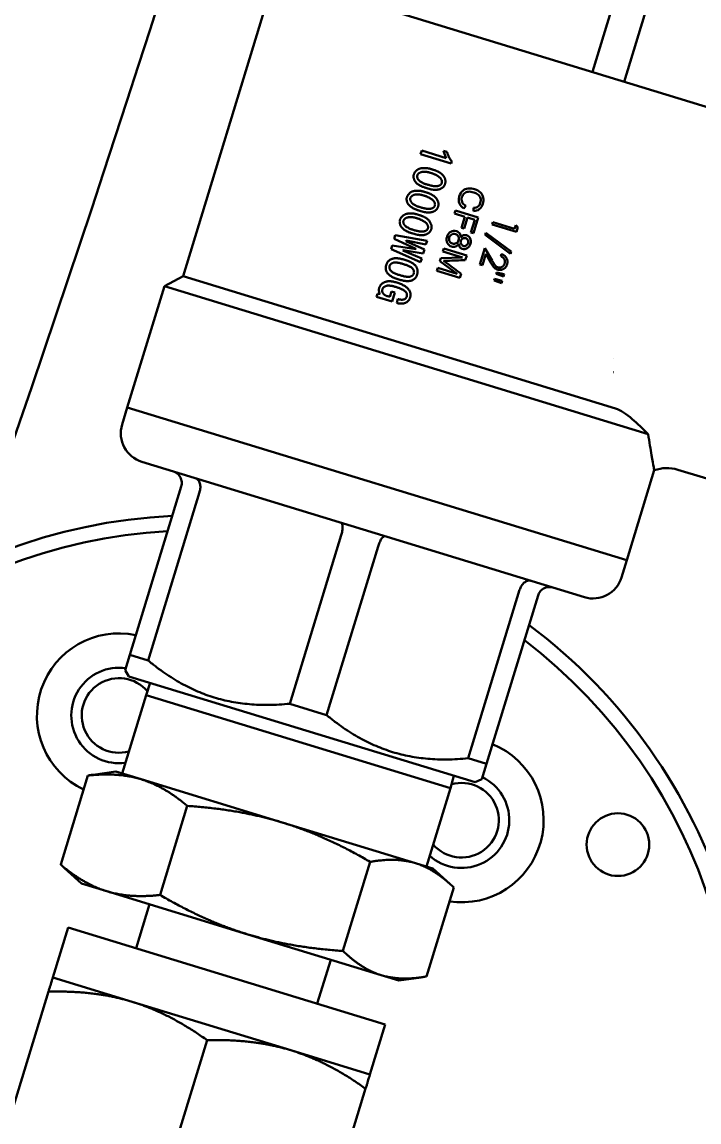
# Model space of a CAD drawing. Header units: inches. Extents: x 11 to 1621, y 11 to 1332.
# Drawn here: x 1296.085 to 1297.871, y 339.736 to 342.637 of the extents above; entities that cross this region are included whole.
import ezdxf

# ---------------------------------------------------------------- set-up
doc = ezdxf.new("R2010")
doc.units = ezdxf.units.IN
doc.header["$LTSCALE"] = 48
doc.header["$MEASUREMENT"] = 0
doc.layers.add('Visible (ANSI)', color=7, linetype='Continuous', lineweight=50)

msp = doc.modelspace()

# ---------------------------------------------------------------- linework, layer by layer
at = {"layer": 'Visible (ANSI)'}
for p, q in [((1297.768117, 343.090171), (1297.589233, 342.505069)), ((1297.852188, 343.064467), (1297.673305, 342.479366)), ((1296.50947, 341.966521), (1296.752345, 342.760932)), ((1297.994789, 342.381079), (1296.752345, 342.760932)), ((1297.136292, 342.288577), (1297.139149, 342.297922)), ((1297.139149, 342.297922), (1297.203629, 342.278208)), ((1297.196662, 342.297199), (1297.20554, 342.294485)), ((1297.216659, 342.264006), (1297.136292, 342.288577)), ((1297.218373, 342.269613), (1297.216659, 342.264006)), ((1297.25049, 342.144731), (1297.255021, 342.152329)), ((1297.228161, 342.140041), (1297.225654, 342.131841)), ((1297.225654, 342.131841), (1297.253024, 342.123474)), ((1297.288401, 342.121624), (1297.228161, 342.140041)), ((1297.253024, 342.123474), (1297.244125, 342.09437)), ((1297.25123, 342.092198), (1297.260128, 342.121302)), ((1297.260128, 342.121302), (1297.27879, 342.115596)), ((1297.276045, 342.146908), (1297.275426, 342.138269)), ((1297.275614, 342.0798), (1297.288401, 342.121624)), ((1297.244125, 342.09437), (1297.25123, 342.092198)), ((1297.27879, 342.115596), (1297.26851, 342.081972)), ((1297.324839, 342.10317), (1297.326595, 342.108914)), ((1297.388844, 342.083601), (1297.324839, 342.10317)), ((1297.326595, 342.108914), (1297.384035, 342.091352)), ((1297.384035, 342.091352), (1297.387046, 342.101199)), ((1297.387046, 342.101199), (1297.392462, 342.095436)), ((1297.392462, 342.095436), (1297.388844, 342.083601)), ((1297.066464, 342.065193), (1297.069321, 342.074538)), ((1297.1237, 342.038497), (1297.066464, 342.065193)), ((1297.069321, 342.074538), (1297.153298, 342.060104)), ((1297.26851, 342.081972), (1297.275614, 342.0798)), ((1297.306436, 342.07526), (1297.308287, 342.081312)), ((1297.372924, 342.02566), (1297.306436, 342.07526)), ((1297.308287, 342.081312), (1297.374774, 342.031711)), ((1297.058178, 342.038093), (1297.061035, 342.047438)), ((1297.13587, 342.0031), (1297.058178, 342.038093)), ((1297.061035, 342.047438), (1297.123415, 342.037563)), ((1297.089939, 342.035024), (1297.089654, 342.03409)), ((1297.089654, 342.03409), (1297.139012, 342.013379)), ((1297.143012, 342.026462), (1297.089939, 342.035024)), ((1297.097653, 342.060256), (1297.097368, 342.059321)), ((1297.097368, 342.059321), (1297.146155, 342.036742)), ((1297.150155, 342.049825), (1297.097653, 342.060256)), ((1297.123415, 342.037563), (1297.1237, 342.038497)), ((1297.146155, 342.036742), (1297.143012, 342.026462)), ((1297.153298, 342.060104), (1297.150155, 342.049825)), ((1297.197467, 342.039644), (1297.195047, 342.031729)), ((1297.257706, 342.021226), (1297.197467, 342.039644)), ((1297.292476, 341.997316), (1297.305773, 342.040806)), ((1297.305773, 342.040806), (1297.324673, 342.007885)), ((1297.139012, 342.013379), (1297.13587, 342.0031)), ((1297.189563, 342.013791), (1297.187303, 342.0064)), ((1297.187303, 342.0064), (1297.232218, 341.972966)), ((1297.246333, 342.016049), (1297.189563, 342.013791)), ((1297.195047, 342.031729), (1297.246333, 342.016049)), ((1297.253929, 342.008871), (1297.257706, 342.021226)), ((1297.308147, 342.025093), (1297.299041, 341.995309)), ((1297.320342, 342.003854), (1297.308147, 342.025093)), ((1297.347575, 342.019053), (1297.349331, 342.024797)), ((1297.374774, 342.031711), (1297.372924, 342.02566)), ((1297.181794, 341.988382), (1297.179375, 341.980467)), ((1297.179375, 341.980467), (1297.239614, 341.96205)), ((1297.232218, 341.972966), (1297.181794, 341.988382)), ((1297.299041, 341.995309), (1297.292476, 341.997316)), ((1297.335179, 341.972638), (1297.33641, 341.976664)), ((1297.33641, 341.976664), (1297.356366, 341.971502)), ((1296.50947, 341.966521), (1296.460309, 341.940382)), ((1297.650587, 341.617647), (1296.50947, 341.966521)), ((1297.239614, 341.96205), (1297.242989, 341.973089)), ((1297.329922, 341.955444), (1297.331141, 341.959432)), ((1297.349341, 341.948526), (1297.329922, 341.955444)), ((1297.331141, 341.959432), (1297.351098, 341.95427)), ((1297.35461, 341.965758), (1297.335179, 341.972638)), ((1297.351098, 341.95427), (1297.349341, 341.948526)), ((1297.356366, 341.971502), (1297.35461, 341.965758)), ((1296.362468, 341.620359), (1296.460309, 341.940382)), ((1297.736476, 341.550219), (1296.460309, 341.940382)), ((1297.019751, 341.912403), (1297.022179, 341.920346)), ((1297.022179, 341.920346), (1297.029149, 341.919748)), ((1297.054848, 341.911891), (1297.059277, 341.926376)), ((1297.059277, 341.926376), (1297.068154, 341.923661)), ((1297.068154, 341.923661), (1297.060869, 341.899832)), ((1297.060869, 341.899832), (1297.019751, 341.912403)), ((1297.049708, 341.913462), (1297.054848, 341.911891)), ((1297.073017, 341.896117), (1297.07616, 341.906397)), ((1297.644837, 341.749926), (1297.64485, 341.749913)), ((1297.644606, 341.713555), (1297.644566, 341.713562)), ((1296.348655, 341.575179), (1296.362468, 341.620359)), ((1296.362468, 341.620359), (1297.680211, 341.217484)), ((1297.680211, 341.217484), (1296.362468, 341.620359)), ((1296.400934, 341.476858), (1297.568077, 341.120026)), ((1297.680211, 341.217484), (1297.752728, 341.454678)), ((1297.956145, 341.413072), (1297.814844, 341.456272)), ((1296.368846, 340.967932), (1296.504674, 341.412206)), ((1296.553213, 341.397366), (1296.417385, 340.953092)), ((1296.79093, 340.838888), (1296.926758, 341.283162)), ((1297.023836, 341.253483), (1296.888007, 340.809208)), ((1297.666398, 341.172305), (1297.680211, 341.217484)), ((1297.261552, 340.695004), (1297.397381, 341.139278)), ((1297.445919, 341.124439), (1297.310091, 340.680164)), ((1296.368846, 340.967932), (1296.356457, 340.927407)), ((1296.417385, 340.953092), (1296.368846, 340.967932)), ((1296.366876, 340.910905), (1296.356457, 340.927407)), ((1296.366876, 340.910905), (1297.279835, 340.631785)), ((1296.422711, 340.893834), (1296.411855, 340.861914)), ((1296.411855, 340.861914), (1296.348615, 340.655065)), ((1296.411855, 340.861914), (1297.215151, 340.616321)), ((1296.888007, 340.809208), (1296.79093, 340.838888)), ((1297.310091, 340.680164), (1297.261552, 340.695004)), ((1297.297701, 340.63964), (1297.310091, 340.680164)), ((1296.258524, 340.649606), (1296.186695, 340.414662)), ((1296.331879, 340.660181), (1296.272673, 340.651861)), ((1296.398771, 340.639731), (1296.331879, 340.660181)), ((1297.224, 340.648856), (1297.215151, 340.616321)), ((1296.771047, 340.525915), (1296.398771, 340.639731)), ((1297.215151, 340.616321), (1297.151911, 340.409473)), ((1297.279835, 340.631785), (1297.297701, 340.63964)), ((1296.520564, 340.569492), (1296.448734, 340.334548)), ((1297.122538, 340.418453), (1296.771047, 340.525915)), ((1297.003075, 340.421974), (1296.931245, 340.18703)), ((1297.168646, 340.404356), (1297.122538, 340.418453)), ((1296.241595, 340.364875), (1296.197164, 340.404881)), ((1297.168646, 340.404356), (1297.213077, 340.36435)), ((1296.241595, 340.364875), (1296.308487, 340.344424)), ((1297.223546, 340.354569), (1297.151717, 340.119625)), ((1296.308487, 340.344424), (1296.680762, 340.230608)), ((1296.385467, 340.194151), (1296.420902, 340.310055)), ((1296.20616, 340.24897), (1296.165812, 340.117)), ((1296.20616, 340.24897), (1297.042926, 339.993145)), ((1296.680762, 340.230608), (1297.032254, 340.123146)), ((1296.863619, 340.047965), (1296.899055, 340.163869)), ((1297.032254, 340.123146), (1297.078362, 340.109049)), ((1296.375004, 340.053044), (1296.165812, 340.117)), ((1297.078362, 340.109049), (1297.137568, 340.11737)), ((1296.015848, 339.626489), (1296.154388, 340.079632)), ((1296.793387, 339.925131), (1296.375004, 340.053044)), ((1297.042926, 339.993145), (1297.002579, 339.861175)), ((1296.434231, 339.498576), (1296.572771, 339.951719)), ((1297.002579, 339.861175), (1296.793387, 339.925131)), ((1296.852614, 339.370663), (1296.991154, 339.823807))]:
    msp.add_line(p, q, dxfattribs=at)
msp.add_circle((1297.656734, 340.467406), 0.082677, dxfattribs=at)
for centre, radius, start, end in [((1247.196979, 358.380235), 50.625, 330.4164882, 354.5628914), ((1247.196979, 358.380235), 51.6875, 340.5924941, 354.6749842), ((1296.423955, 341.552158), 0.07874, 163, 253), ((1296.550623, 339.879276), 1.456693, 92.745198, 235.522104), ((1296.550623, 339.879276), 1.417323, 93.317508, 235.020267), ((1297.591099, 341.195326), 0.07874, 253, 343), ((1296.550623, 339.879276), 1.456693, 270.477896, 53.254802), ((1296.34055, 340.80805), 0.216535, 78.215909, 244.470343), ((1296.550623, 339.879276), 1.417323, 270.979733, 52.682492), ((1296.34055, 340.80805), 0.125984, 81.989299, 277.59806), ((1296.34055, 340.80805), 0.098425, 40.575211, 285.194835), ((1297.244145, 340.531794), 0.216535, 261.529657, 67.784091), ((1297.244145, 340.531794), 0.125984, 228.40194, 64.010701), ((1297.244145, 340.531794), 0.098425, 220.805165, 105.424789)]:
    msp.add_arc(centre, radius, start, end, dxfattribs=at)
for points, knots in [([(1297.203629, 342.278208), (1297.202934, 342.279584), (1297.201501, 342.282419), (1297.199706, 342.287), (1297.19805, 342.29195), (1297.197134, 342.295415), (1297.196662, 342.297199)], [0, 0, 0, 0, 0.2279817, 0.46982636, 0.72714039, 1, 1, 1, 1]), ([(1297.20554, 342.294485), (1297.205911, 342.293322), (1297.206649, 342.291013), (1297.207969, 342.287653), (1297.209356, 342.28437), (1297.210923, 342.281217), (1297.212567, 342.278141), (1297.214378, 342.275197), (1297.21629, 342.272337), (1297.217678, 342.270522), (1297.218373, 342.269613)], [0, 0, 0, 0, 0.13006582, 0.25831326, 0.38469489, 0.50980067, 0.63347879, 0.75645956, 0.87807443, 1, 1, 1, 1]), ([(1297.147385, 342.200047), (1297.146892, 342.200221), (1297.14533, 342.200782), (1297.142764, 342.201758), (1297.139763, 342.203032), (1297.136954, 342.204368), (1297.134311, 342.205733), (1297.131865, 342.207177), (1297.129611, 342.208691), (1297.127515, 342.210223), (1297.125627, 342.211849), (1297.123912, 342.213516), (1297.122412, 342.215277), (1297.12109, 342.217093), (1297.119968, 342.218993), (1297.119085, 342.220987), (1297.118357, 342.223039), (1297.117857, 342.225177), (1297.117545, 342.227361), (1297.117434, 342.229545), (1297.11758, 342.231686), (1297.117914, 342.233765), (1297.118525, 342.235768), (1297.119311, 342.237715), (1297.120377, 342.239563), (1297.121619, 342.241373), (1297.12311, 342.243063), (1297.124712, 342.244638), (1297.12636, 342.246078), (1297.128056, 342.247328), (1297.129788, 342.248408), (1297.131552, 342.249337), (1297.133356, 342.250097), (1297.1352, 342.250673), (1297.137702, 342.251182), (1297.140852, 342.251584), (1297.144657, 342.251834), (1297.148471, 342.251822), (1297.151679, 342.251584), (1297.154326, 342.251264), (1297.156459, 342.250881), (1297.15874, 342.250418), (1297.161153, 342.249821), (1297.163712, 342.249133), (1297.166418, 342.248347), (1297.16926, 342.247431), (1297.1712, 342.24678), (1297.172191, 342.246435)], [0, 0, 0, 0, 0.0139768, 0.04437562, 0.07341244, 0.10113019, 0.12754822, 0.15294018, 0.17702792, 0.20014042, 0.22231756, 0.24360201, 0.26405286, 0.28408788, 0.30360914, 0.32292672, 0.34231757, 0.36176672, 0.38153961, 0.40123405, 0.4201322, 0.43884006, 0.45739149, 0.47602688, 0.4948533, 0.51434053, 0.53463364, 0.55498757, 0.57441194, 0.59309197, 0.61127147, 0.62895174, 0.64636283, 0.66354374, 0.68051206, 0.71458185, 0.7483771, 0.78241518, 0.81649909, 0.83434708, 0.85369495, 0.87443325, 0.89657045, 0.92013562, 0.94530215, 0.97192036, 1, 1, 1, 1]), ([(1297.171995, 342.235766), (1297.170977, 342.236204), (1297.168956, 342.237034), (1297.165928, 342.238153), (1297.162946, 342.239116), (1297.160023, 342.239962), (1297.157152, 342.240651), (1297.154331, 342.241193), (1297.151559, 342.241583), (1297.148855, 342.241851), (1297.146255, 342.241975), (1297.143789, 342.241934), (1297.141478, 342.241736), (1297.139321, 342.241394), (1297.137317, 342.240908), (1297.13547, 342.240256), (1297.133756, 342.239479), (1297.132223, 342.238523), (1297.130862, 342.237478), (1297.129704, 342.236339), (1297.128759, 342.235126), (1297.128015, 342.233838), (1297.127486, 342.232475), (1297.127157, 342.231042), (1297.127075, 342.229536), (1297.12718, 342.227982), (1297.1275, 342.226416), (1297.127994, 342.224875), (1297.12869, 342.223382), (1297.129576, 342.221937), (1297.130662, 342.220546), (1297.131916, 342.219194), (1297.133373, 342.217897), (1297.135575, 342.216223), (1297.138599, 342.214291), (1297.142478, 342.212209), (1297.145548, 342.21088), (1297.147306, 342.210223), (1297.147656, 342.210096)], [0, 0, 0, 0, 0.04053524, 0.07985584, 0.1180175, 0.15507655, 0.19109452, 0.22592397, 0.26008144, 0.29338736, 0.32526949, 0.35519102, 0.38349169, 0.41002522, 0.43495178, 0.45877268, 0.48157635, 0.50361083, 0.52466079, 0.54419947, 0.5628373, 0.58070766, 0.59840157, 0.61609548, 0.63423064, 0.65335921, 0.67289789, 0.69253839, 0.7123748, 0.73299871, 0.75435608, 0.77678876, 0.80037262, 0.82556704, 0.87785706, 0.93136277, 0.98640779, 1, 1, 1, 1]), ([(1297.172191, 342.246435), (1297.173184, 342.24609), (1297.175113, 342.245395), (1297.177893, 342.244275), (1297.180503, 342.243145), (1297.182925, 342.241974), (1297.185148, 342.240762), (1297.187194, 342.239535), (1297.18905, 342.238271), (1297.191268, 342.236568), (1297.193722, 342.234282), (1297.196276, 342.231303), (1297.19841, 342.228096), (1297.199821, 342.225248), (1297.200704, 342.222883), (1297.20119, 342.221061), (1297.201513, 342.219204), (1297.201661, 342.217309), (1297.201614, 342.215387), (1297.201416, 342.21343), (1297.201053, 342.211434), (1297.200513, 342.209429), (1297.199807, 342.207457), (1297.1989, 342.205586), (1297.197775, 342.203857), (1297.196469, 342.202257), (1297.194971, 342.200794), (1297.193288, 342.199458), (1297.191394, 342.198278), (1297.189342, 342.197216), (1297.187162, 342.196305), (1297.184893, 342.195553), (1297.182557, 342.19496), (1297.180148, 342.194545), (1297.177674, 342.19427), (1297.175128, 342.194183), (1297.172515, 342.194266), (1297.168886, 342.194587), (1297.164171, 342.195335), (1297.158313, 342.196637), (1297.152683, 342.198256), (1297.14902, 342.19947), (1297.147385, 342.200047)], [0, 0, 0, 0, 0.02810558, 0.05481747, 0.08014889, 0.10415005, 0.12670645, 0.14783322, 0.16793566, 0.18672126, 0.22257761, 0.25739232, 0.29143039, 0.32532291, 0.34213176, 0.35887158, 0.37568043, 0.3924854, 0.40959118, 0.42702244, 0.4450503, 0.46377346, 0.48251051, 0.50096842, 0.51924856, 0.53755145, 0.55610288, 0.57511976, 0.59490844, 0.61566932, 0.63686004, 0.6580311, 0.67952661, 0.70124133, 0.72335442, 0.74605571, 0.76930068, 0.79321931, 0.84343047, 0.89682795, 0.95362053, 1, 1, 1, 1]), ([(1297.147656, 342.210096), (1297.14877, 342.209691), (1297.151375, 342.208828), (1297.155433, 342.20767), (1297.159717, 342.206469), (1297.163834, 342.20547), (1297.167776, 342.204576), (1297.171608, 342.203933), (1297.175374, 342.203755), (1297.179067, 342.203988), (1297.182073, 342.204469), (1297.184346, 342.205114), (1297.185915, 342.205692), (1297.187308, 342.206441), (1297.188561, 342.207297), (1297.189625, 342.208304), (1297.190536, 342.209438), (1297.191274, 342.210705), (1297.191865, 342.212075), (1297.192274, 342.213511), (1297.192452, 342.214991), (1297.19243, 342.216486), (1297.192211, 342.218004), (1297.191754, 342.219528), (1297.191094, 342.221068), (1297.190211, 342.222617), (1297.189149, 342.224201), (1297.187829, 342.225753), (1297.186288, 342.227287), (1297.184492, 342.228778), (1297.182459, 342.230243), (1297.180194, 342.231694), (1297.177685, 342.233099), (1297.17493, 342.234464), (1297.173, 342.235333), (1297.171995, 342.235766)], [0, 0, 0, 0, 0.04334545, 0.10025234, 0.15431023, 0.20599956, 0.25512333, 0.30212834, 0.34786455, 0.39260015, 0.43728189, 0.45881618, 0.47893385, 0.49827233, 0.51649446, 0.53427613, 0.55160053, 0.56952118, 0.58771525, 0.60602658, 0.62393908, 0.64200436, 0.66055193, 0.67982112, 0.70001239, 0.72169526, 0.74491117, 0.76962607, 0.79606686, 0.82433227, 0.85488205, 0.88763197, 0.9226307, 0.95997742, 1, 1, 1, 1]), ([(1297.1291, 342.140239), (1297.128607, 342.140413), (1297.127045, 342.140974), (1297.124479, 342.14195), (1297.121478, 342.143224), (1297.118669, 342.144561), (1297.116025, 342.145925), (1297.11358, 342.147369), (1297.111326, 342.148883), (1297.10923, 342.150415), (1297.107342, 342.152041), (1297.105627, 342.153708), (1297.104127, 342.155469), (1297.102805, 342.157285), (1297.101683, 342.159185), (1297.1008, 342.161179), (1297.100072, 342.163231), (1297.099572, 342.16537), (1297.09926, 342.167553), (1297.099148, 342.169737), (1297.099295, 342.171878), (1297.099629, 342.173957), (1297.10024, 342.17596), (1297.101026, 342.177907), (1297.102092, 342.179756), (1297.103334, 342.181565), (1297.104824, 342.183255), (1297.106427, 342.18483), (1297.108075, 342.18627), (1297.109771, 342.18752), (1297.111503, 342.1886), (1297.113267, 342.189529), (1297.115071, 342.190289), (1297.116915, 342.190865), (1297.119417, 342.191374), (1297.122567, 342.191776), (1297.126372, 342.192026), (1297.130186, 342.192014), (1297.133394, 342.191776), (1297.136041, 342.191456), (1297.138174, 342.191073), (1297.140455, 342.19061), (1297.142867, 342.190014), (1297.145426, 342.189325), (1297.148133, 342.188539), (1297.150975, 342.187623), (1297.152914, 342.186972), (1297.153906, 342.186627)], [0, 0, 0, 0, 0.0139768, 0.04437562, 0.07341244, 0.10113019, 0.12754822, 0.15294018, 0.17702792, 0.20014042, 0.22231756, 0.24360201, 0.26405286, 0.28408788, 0.30360914, 0.32292672, 0.34231757, 0.36176672, 0.38153961, 0.40123405, 0.4201322, 0.43884006, 0.45739149, 0.47602688, 0.4948533, 0.51434053, 0.53463364, 0.55498757, 0.57441194, 0.59309197, 0.61127147, 0.62895174, 0.64636283, 0.66354374, 0.68051206, 0.71458185, 0.7483771, 0.78241518, 0.81649909, 0.83434708, 0.85369495, 0.87443325, 0.89657045, 0.92013562, 0.94530215, 0.97192036, 1, 1, 1, 1]), ([(1297.15371, 342.175958), (1297.152691, 342.176396), (1297.150671, 342.177226), (1297.147642, 342.178345), (1297.144661, 342.179309), (1297.141738, 342.180154), (1297.138867, 342.180843), (1297.136046, 342.181385), (1297.133274, 342.181775), (1297.13057, 342.182043), (1297.12797, 342.182167), (1297.125504, 342.182126), (1297.123192, 342.181928), (1297.121036, 342.181586), (1297.119032, 342.1811), (1297.117184, 342.180448), (1297.115471, 342.179671), (1297.113938, 342.178715), (1297.112577, 342.177671), (1297.111419, 342.176531), (1297.110474, 342.175318), (1297.10973, 342.17403), (1297.109201, 342.172667), (1297.108871, 342.171234), (1297.108789, 342.169728), (1297.108895, 342.168174), (1297.109215, 342.166608), (1297.109709, 342.165067), (1297.110405, 342.163574), (1297.111291, 342.162129), (1297.112377, 342.160738), (1297.113631, 342.159386), (1297.115088, 342.158089), (1297.11729, 342.156415), (1297.120314, 342.154483), (1297.124193, 342.152401), (1297.127262, 342.151072), (1297.129021, 342.150415), (1297.129371, 342.150288)], [0, 0, 0, 0, 0.04053524, 0.07985584, 0.1180175, 0.15507655, 0.19109452, 0.22592397, 0.26008144, 0.29338736, 0.32526949, 0.35519102, 0.38349169, 0.41002522, 0.43495178, 0.45877268, 0.48157635, 0.50361083, 0.52466079, 0.54419947, 0.5628373, 0.58070766, 0.59840157, 0.61609548, 0.63423064, 0.65335921, 0.67289789, 0.69253839, 0.7123748, 0.73299871, 0.75435608, 0.77678876, 0.80037262, 0.82556704, 0.87785706, 0.93136277, 0.98640779, 1, 1, 1, 1]), ([(1297.153906, 342.186627), (1297.154899, 342.186282), (1297.156828, 342.185587), (1297.159608, 342.184467), (1297.162218, 342.183337), (1297.164639, 342.182166), (1297.166862, 342.180955), (1297.168909, 342.179727), (1297.170765, 342.178463), (1297.172983, 342.17676), (1297.175436, 342.174474), (1297.17799, 342.171495), (1297.180125, 342.168288), (1297.181536, 342.165441), (1297.182419, 342.163076), (1297.182905, 342.161253), (1297.183228, 342.159396), (1297.183376, 342.157502), (1297.183329, 342.15558), (1297.183131, 342.153622), (1297.182768, 342.151627), (1297.182228, 342.149621), (1297.181522, 342.147649), (1297.180615, 342.145778), (1297.17949, 342.144049), (1297.178184, 342.142449), (1297.176686, 342.140986), (1297.175002, 342.13965), (1297.173109, 342.13847), (1297.171057, 342.137408), (1297.168876, 342.136497), (1297.166608, 342.135745), (1297.164272, 342.135152), (1297.161863, 342.134738), (1297.159389, 342.134462), (1297.156843, 342.134375), (1297.15423, 342.134458), (1297.150601, 342.134779), (1297.145886, 342.135527), (1297.140028, 342.136829), (1297.134398, 342.138448), (1297.130735, 342.139662), (1297.1291, 342.140239)], [0, 0, 0, 0, 0.02810558, 0.05481747, 0.08014889, 0.10415005, 0.12670645, 0.14783322, 0.16793566, 0.18672126, 0.22257761, 0.25739232, 0.29143039, 0.32532291, 0.34213176, 0.35887158, 0.37568043, 0.3924854, 0.40959118, 0.42702244, 0.4450503, 0.46377346, 0.48251051, 0.50096842, 0.51924856, 0.53755145, 0.55610288, 0.57511976, 0.59490844, 0.61566932, 0.63686004, 0.6580311, 0.67952661, 0.70124133, 0.72335442, 0.74605571, 0.76930068, 0.79321931, 0.84343047, 0.89682795, 0.95362053, 1, 1, 1, 1]), ([(1297.275426, 342.138269), (1297.281498, 342.138234), (1297.286715, 342.139865), (1297.295439, 342.146435), (1297.298569, 342.15119), (1297.302138, 342.162864), (1297.302453, 342.168248), (1297.300396, 342.178839), (1297.297909, 342.183425), (1297.290089, 342.191223), (1297.284986, 342.194122), (1297.272951, 342.197802), (1297.267238, 342.198352), (1297.255874, 342.197036), (1297.251076, 342.195038), (1297.243238, 342.188269), (1297.240241, 342.183244), (1297.236226, 342.170112), (1297.236279, 342.164112), (1297.240431, 342.153085), (1297.244469, 342.148462), (1297.25049, 342.144731)], [0, 0, 0, 0, 0.1152397, 0.1152397, 0.23076305, 0.23076305, 0.33269541, 0.33269541, 0.43477115, 0.43477115, 0.53670379, 0.53670379, 0.63037163, 0.63037163, 0.72417329, 0.72417329, 0.81813089, 0.81813089, 0.90896402, 0.90896402, 1, 1, 1, 1]), ([(1297.255021, 342.152329), (1297.250295, 342.155005), (1297.247133, 342.158331), (1297.243917, 342.16627), (1297.243829, 342.170562), (1297.246389, 342.178937), (1297.248401, 342.182154), (1297.254175, 342.187471), (1297.257753, 342.18899), (1297.266337, 342.18973), (1297.271044, 342.189141), (1297.280136, 342.186361), (1297.28379, 342.184533), (1297.290484, 342.179642), (1297.29277, 342.17648), (1297.295263, 342.168735), (1297.295147, 342.164411), (1297.292421, 342.155498), (1297.290367, 342.152362), (1297.284689, 342.148129), (1297.280863, 342.147013), (1297.276045, 342.146908)], [0, 0, 0, 0, 0.13205335, 0.13205335, 0.26481877, 0.26481877, 0.3746144, 0.3746144, 0.48458441, 0.48458441, 0.59455443, 0.59455443, 0.68001305, 0.68001305, 0.76547168, 0.76547168, 0.85121693, 0.85121693, 0.92556747, 0.92556747, 1, 1, 1, 1]), ([(1297.129371, 342.150288), (1297.130485, 342.149883), (1297.133089, 342.149021), (1297.137148, 342.147863), (1297.141432, 342.146661), (1297.145548, 342.145662), (1297.149491, 342.144768), (1297.153323, 342.144125), (1297.157089, 342.143947), (1297.160782, 342.144181), (1297.163788, 342.144661), (1297.166061, 342.145307), (1297.16763, 342.145884), (1297.169023, 342.146633), (1297.170276, 342.147489), (1297.171339, 342.148496), (1297.172251, 342.14963), (1297.172989, 342.150897), (1297.17358, 342.152267), (1297.173989, 342.153704), (1297.174167, 342.155183), (1297.174145, 342.156678), (1297.173926, 342.158196), (1297.173468, 342.15972), (1297.172809, 342.16126), (1297.171926, 342.162809), (1297.170864, 342.164393), (1297.169544, 342.165945), (1297.168003, 342.167479), (1297.166207, 342.16897), (1297.164174, 342.170436), (1297.161909, 342.171886), (1297.1594, 342.173291), (1297.156645, 342.174656), (1297.154715, 342.175525), (1297.15371, 342.175958)], [0, 0, 0, 0, 0.04334545, 0.10025234, 0.15431023, 0.20599956, 0.25512333, 0.30212834, 0.34786455, 0.39260015, 0.43728189, 0.45881618, 0.47893385, 0.49827233, 0.51649446, 0.53427613, 0.55160053, 0.56952118, 0.58771525, 0.60602658, 0.62393908, 0.64200436, 0.66055193, 0.67982112, 0.70001239, 0.72169526, 0.74491117, 0.76962607, 0.79606686, 0.82433227, 0.85488205, 0.88763197, 0.9226307, 0.95997742, 1, 1, 1, 1]), ([(1297.110815, 342.080431), (1297.110322, 342.080605), (1297.10876, 342.081166), (1297.106194, 342.082143), (1297.103193, 342.083416), (1297.100384, 342.084753), (1297.09774, 342.086117), (1297.095295, 342.087561), (1297.093041, 342.089075), (1297.090945, 342.090607), (1297.089057, 342.092233), (1297.087341, 342.093901), (1297.085842, 342.095662), (1297.08452, 342.097477), (1297.083398, 342.099377), (1297.082515, 342.101371), (1297.081786, 342.103423), (1297.081286, 342.105562), (1297.080975, 342.107745), (1297.080863, 342.109929), (1297.08101, 342.11207), (1297.081344, 342.114149), (1297.081955, 342.116152), (1297.082741, 342.118099), (1297.083807, 342.119948), (1297.085049, 342.121757), (1297.086539, 342.123447), (1297.088142, 342.125022), (1297.08979, 342.126462), (1297.091485, 342.127713), (1297.093218, 342.128792), (1297.094982, 342.129721), (1297.096786, 342.130481), (1297.09863, 342.131057), (1297.101132, 342.131566), (1297.104282, 342.131968), (1297.108086, 342.132218), (1297.111901, 342.132206), (1297.115109, 342.131968), (1297.117756, 342.131648), (1297.119889, 342.131265), (1297.12217, 342.130802), (1297.124582, 342.130206), (1297.127141, 342.129517), (1297.129848, 342.128732), (1297.13269, 342.127815), (1297.134629, 342.127164), (1297.135621, 342.126819)], [0, 0, 0, 0, 0.0139768, 0.04437562, 0.07341244, 0.10113019, 0.12754822, 0.15294018, 0.17702792, 0.20014042, 0.22231756, 0.24360201, 0.26405286, 0.28408788, 0.30360914, 0.32292672, 0.34231757, 0.36176672, 0.38153961, 0.40123405, 0.4201322, 0.43884006, 0.45739149, 0.47602688, 0.4948533, 0.51434053, 0.53463364, 0.55498757, 0.57441194, 0.59309197, 0.61127147, 0.62895174, 0.64636283, 0.66354374, 0.68051206, 0.71458185, 0.7483771, 0.78241518, 0.81649909, 0.83434708, 0.85369495, 0.87443325, 0.89657045, 0.92013562, 0.94530215, 0.97192036, 1, 1, 1, 1]), ([(1297.135425, 342.11615), (1297.134406, 342.116588), (1297.132386, 342.117418), (1297.129357, 342.118537), (1297.126376, 342.119501), (1297.123453, 342.120346), (1297.120582, 342.121035), (1297.11776, 342.121577), (1297.114989, 342.121967), (1297.112284, 342.122235), (1297.109685, 342.122359), (1297.107219, 342.122318), (1297.104907, 342.12212), (1297.102751, 342.121778), (1297.100747, 342.121292), (1297.098899, 342.12064), (1297.097185, 342.119863), (1297.095653, 342.118907), (1297.094291, 342.117863), (1297.093134, 342.116723), (1297.092189, 342.11551), (1297.091445, 342.114222), (1297.090916, 342.112859), (1297.090586, 342.111427), (1297.090504, 342.10992), (1297.09061, 342.108366), (1297.09093, 342.1068), (1297.091424, 342.10526), (1297.09212, 342.103766), (1297.093006, 342.102322), (1297.094091, 342.100931), (1297.095346, 342.099578), (1297.096803, 342.098281), (1297.099005, 342.096607), (1297.102028, 342.094675), (1297.105908, 342.092593), (1297.108977, 342.091264), (1297.110736, 342.090607), (1297.111086, 342.09048)], [0, 0, 0, 0, 0.04053524, 0.07985584, 0.1180175, 0.15507655, 0.19109452, 0.22592397, 0.26008144, 0.29338736, 0.32526949, 0.35519102, 0.38349169, 0.41002522, 0.43495178, 0.45877268, 0.48157635, 0.50361083, 0.52466079, 0.54419947, 0.5628373, 0.58070766, 0.59840157, 0.61609548, 0.63423064, 0.65335921, 0.67289789, 0.69253839, 0.7123748, 0.73299871, 0.75435608, 0.77678876, 0.80037262, 0.82556704, 0.87785706, 0.93136277, 0.98640779, 1, 1, 1, 1]), ([(1297.135621, 342.126819), (1297.136614, 342.126474), (1297.138543, 342.125779), (1297.141323, 342.124659), (1297.143933, 342.123529), (1297.146354, 342.122358), (1297.148577, 342.121147), (1297.150623, 342.119919), (1297.15248, 342.118656), (1297.154698, 342.116953), (1297.157151, 342.114666), (1297.159705, 342.111687), (1297.16184, 342.108481), (1297.163251, 342.105633), (1297.164134, 342.103268), (1297.16462, 342.101445), (1297.164943, 342.099588), (1297.165091, 342.097694), (1297.165044, 342.095772), (1297.164845, 342.093814), (1297.164483, 342.091819), (1297.163943, 342.089813), (1297.163237, 342.087841), (1297.16233, 342.08597), (1297.161205, 342.084241), (1297.159898, 342.082641), (1297.158401, 342.081178), (1297.156717, 342.079842), (1297.154824, 342.078662), (1297.152772, 342.0776), (1297.150591, 342.076689), (1297.148323, 342.075937), (1297.145987, 342.075344), (1297.143578, 342.07493), (1297.141103, 342.074654), (1297.138557, 342.074567), (1297.135945, 342.07465), (1297.132316, 342.074971), (1297.127601, 342.075719), (1297.121743, 342.077021), (1297.116113, 342.07864), (1297.11245, 342.079854), (1297.110815, 342.080431)], [0, 0, 0, 0, 0.02810558, 0.05481747, 0.08014889, 0.10415005, 0.12670645, 0.14783322, 0.16793566, 0.18672126, 0.22257761, 0.25739232, 0.29143039, 0.32532291, 0.34213176, 0.35887158, 0.37568043, 0.3924854, 0.40959118, 0.42702244, 0.4450503, 0.46377346, 0.48251051, 0.50096842, 0.51924856, 0.53755145, 0.55610288, 0.57511976, 0.59490844, 0.61566932, 0.63686004, 0.6580311, 0.67952661, 0.70124133, 0.72335442, 0.74605571, 0.76930068, 0.79321931, 0.84343047, 0.89682795, 0.95362053, 1, 1, 1, 1]), ([(1297.111086, 342.09048), (1297.1122, 342.090075), (1297.114804, 342.089213), (1297.118863, 342.088055), (1297.123146, 342.086853), (1297.127263, 342.085855), (1297.131206, 342.08496), (1297.135038, 342.084317), (1297.138804, 342.084139), (1297.142497, 342.084373), (1297.145503, 342.084853), (1297.147776, 342.085499), (1297.149345, 342.086076), (1297.150738, 342.086825), (1297.151991, 342.087681), (1297.153054, 342.088688), (1297.153966, 342.089822), (1297.154703, 342.091089), (1297.155295, 342.092459), (1297.155704, 342.093896), (1297.155882, 342.095375), (1297.15586, 342.09687), (1297.155641, 342.098388), (1297.155183, 342.099912), (1297.154524, 342.101452), (1297.153641, 342.103001), (1297.152579, 342.104585), (1297.151259, 342.106137), (1297.149718, 342.107671), (1297.147922, 342.109162), (1297.145889, 342.110628), (1297.143624, 342.112078), (1297.141115, 342.113483), (1297.13836, 342.114849), (1297.13643, 342.115717), (1297.135425, 342.11615)], [0, 0, 0, 0, 0.04334545, 0.10025234, 0.15431023, 0.20599956, 0.25512333, 0.30212834, 0.34786455, 0.39260015, 0.43728189, 0.45881618, 0.47893385, 0.49827233, 0.51649446, 0.53427613, 0.55160053, 0.56952118, 0.58771525, 0.60602658, 0.62393908, 0.64200436, 0.66055193, 0.67982112, 0.70001239, 0.72169526, 0.74491117, 0.76962607, 0.79606686, 0.82433227, 0.85488205, 0.88763197, 0.9226307, 0.95997742, 1, 1, 1, 1]), ([(1297.242148, 342.068942), (1297.242347, 342.073009), (1297.241431, 342.076463), (1297.237388, 342.082165), (1297.234429, 342.084205), (1297.225245, 342.087013), (1297.220276, 342.086469), (1297.21095, 342.081125), (1297.207679, 342.07674), (1297.203936, 342.064496), (1297.204185, 342.059026), (1297.208903, 342.04938), (1297.212661, 342.046185), (1297.221537, 342.043471), (1297.225043, 342.043474), (1297.231619, 342.045828), (1297.234468, 342.04812), (1297.236834, 342.051559)], [0, 0, 0, 0, 0.10750345, 0.10750345, 0.21461568, 0.21461568, 0.35883765, 0.35883765, 0.50335626, 0.50335626, 0.64787486, 0.64787486, 0.79177246, 0.79177246, 0.8960336, 0.8960336, 1, 1, 1, 1]), ([(1297.230057, 342.05337), (1297.226984, 342.051639), (1297.223667, 342.051318), (1297.216593, 342.05348), (1297.214075, 342.055551), (1297.210958, 342.061673), (1297.210755, 342.06503), (1297.212583, 342.071009), (1297.213792, 342.073033), (1297.217191, 342.076434), (1297.219197, 342.077485), (1297.221485, 342.077913)], [0, 0, 0, 0, 0.23527437, 0.23527437, 0.46749323, 0.46749323, 0.69976761, 0.69976761, 0.84988381, 0.84988381, 1, 1, 1, 1]), ([(1297.221485, 342.077913), (1297.223757, 342.078346), (1297.225962, 342.078226), (1297.231525, 342.076526), (1297.234033, 342.074476), (1297.237221, 342.068367), (1297.237449, 342.065037), (1297.235233, 342.057789), (1297.233131, 342.055101), (1297.230057, 342.05337)], [0, 0, 0, 0, 0.16829783, 0.16829783, 0.44347093, 0.44347093, 0.71869099, 0.71869099, 1, 1, 1, 1]), ([(1297.236834, 342.051559), (1297.237018, 342.048138), (1297.237907, 342.045369), (1297.241108, 342.041058), (1297.243318, 342.039587), (1297.250499, 342.037391), (1297.254717, 342.037905), (1297.262858, 342.042623), (1297.265707, 342.046512), (1297.269009, 342.057313), (1297.268833, 342.062084), (1297.264852, 342.070394), (1297.261649, 342.073143), (1297.254375, 342.075367), (1297.251646, 342.075369), (1297.2491, 342.074482)], [0, 0, 0, 0, 0.10843498, 0.10843498, 0.21700031, 0.21700031, 0.38640995, 0.38640995, 0.5554255, 0.5554255, 0.72295845, 0.72295845, 0.88965294, 0.88965294, 1, 1, 1, 1]), ([(1297.256273, 342.04735), (1297.253827, 342.04599), (1297.251256, 342.04571), (1297.245939, 342.047335), (1297.244037, 342.04894), (1297.241575, 342.053787), (1297.241434, 342.056465), (1297.243253, 342.062413), (1297.244898, 342.064598), (1297.247294, 342.065929)], [0, 0, 0, 0, 0.25593439, 0.25593439, 0.50168957, 0.50168957, 0.74752271, 0.74752271, 1, 1, 1, 1]), ([(1297.247294, 342.065929), (1297.249674, 342.067266), (1297.252292, 342.067506), (1297.25767, 342.065862), (1297.259531, 342.064234), (1297.261964, 342.059295), (1297.262141, 342.056621), (1297.260371, 342.050832), (1297.258709, 342.048703), (1297.256273, 342.04735)], [0, 0, 0, 0, 0.27439397, 0.27439397, 0.51764052, 0.51764052, 0.76080256, 0.76080256, 1, 1, 1, 1]), ([(1297.045322, 341.99604), (1297.045653, 341.997019), (1297.0463, 341.998931), (1297.047626, 342.001605), (1297.049176, 342.004036), (1297.050981, 342.00622), (1297.053066, 342.008119), (1297.055376, 342.009791), (1297.057954, 342.011193), (1297.060784, 342.01235), (1297.06391, 342.013207), (1297.067347, 342.013696), (1297.071094, 342.013876), (1297.075159, 342.013698), (1297.079536, 342.013177), (1297.084234, 342.012342), (1297.08925, 342.011166), (1297.092668, 342.010158), (1297.094439, 342.009635)], [0, 0, 0, 0, 0.05379475, 0.10502888, 0.1549567, 0.20367494, 0.25211281, 0.30143604, 0.35186638, 0.40456197, 0.46034095, 0.52020199, 0.58499399, 0.65547808, 0.73182276, 0.81443101, 0.90385029, 1, 1, 1, 1]), ([(1297.094439, 342.009635), (1297.0962, 342.009078), (1297.099591, 342.008005), (1297.104396, 342.006178), (1297.10874, 342.004248), (1297.112635, 342.002246), (1297.116066, 342.000124), (1297.119031, 341.997893), (1297.121573, 341.995588), (1297.123618, 341.993132), (1297.125268, 341.990614), (1297.126563, 341.988019), (1297.127514, 341.985358), (1297.128138, 341.982624), (1297.128403, 341.979813), (1297.128301, 341.976937), (1297.127919, 341.973979), (1297.127371, 341.972036), (1297.12709, 341.971041)], [0, 0, 0, 0, 0.09676443, 0.18643995, 0.26926255, 0.34578441, 0.41580218, 0.48041399, 0.54008758, 0.59515894, 0.64745977, 0.69755538, 0.74681392, 0.79524466, 0.84415292, 0.89431532, 0.94587702, 1, 1, 1, 1]), ([(1297.196973, 342.006998), (1297.199135, 342.007014), (1297.202394, 342.007093), (1297.222502, 342.007772), (1297.238215, 342.008328), (1297.253929, 342.008871)], [0, 0, 0, 0, 0.21847509, 0.21847509, 1, 1, 1, 1]), ([(1297.242989, 341.973089), (1297.23053, 341.98231), (1297.218071, 341.99153), (1297.201835, 342.003545), (1297.198948, 342.005632), (1297.196973, 342.006998)], [0, 0, 0, 0, 0.76741047, 0.76741047, 1, 1, 1, 1]), ([(1297.339346, 341.983884), (1297.338464, 341.984187), (1297.336715, 341.984789), (1297.334279, 341.986108), (1297.332013, 341.987697), (1297.33029, 341.989304), (1297.328963, 341.990799), (1297.327894, 341.992107), (1297.326769, 341.9936), (1297.325597, 341.995292), (1297.324358, 341.997161), (1297.323058, 341.999218), (1297.321717, 342.00147), (1297.320811, 342.00304), (1297.320342, 342.003854)], [0, 0, 0, 0, 0.0987022, 0.19567231, 0.29242243, 0.39134254, 0.44446244, 0.50422878, 0.57035234, 0.64254575, 0.72228751, 0.80792112, 0.90046954, 1, 1, 1, 1]), ([(1297.324673, 342.007885), (1297.325119, 342.007088), (1297.325976, 342.005557), (1297.327243, 342.003374), (1297.328433, 342.001398), (1297.329541, 341.999619), (1297.330597, 341.99806), (1297.331537, 341.996675), (1297.332439, 341.99552), (1297.333502, 341.994241), (1297.334868, 341.992899), (1297.336631, 341.991566), (1297.338538, 341.990499), (1297.339903, 341.990023), (1297.340589, 341.989784)], [0, 0, 0, 0, 0.11080264, 0.2128292, 0.30610131, 0.39064732, 0.46692447, 0.53448104, 0.59358694, 0.644557, 0.73620045, 0.82502403, 0.91198558, 1, 1, 1, 1]), ([(1297.35781, 341.999703), (1297.35795, 342.000208), (1297.358225, 342.001198), (1297.358486, 342.002696), (1297.358597, 342.004168), (1297.358575, 342.005611), (1297.358419, 342.007029), (1297.358111, 342.00842), (1297.357652, 342.009782), (1297.357065, 342.011109), (1297.35635, 342.012384), (1297.355483, 342.013578), (1297.354487, 342.014694), (1297.353371, 342.015743), (1297.352114, 342.016703), (1297.350719, 342.017568), (1297.349207, 342.018378), (1297.348128, 342.018825), (1297.347575, 342.019053)], [0, 0, 0, 0, 0.06443867, 0.12654691, 0.18688715, 0.24587754, 0.30404088, 0.36219122, 0.42097593, 0.48066028, 0.54060027, 0.6006891, 0.66193579, 0.72444251, 0.78903839, 0.85631376, 0.92635203, 1, 1, 1, 1]), ([(1297.349331, 342.024797), (1297.350081, 342.024527), (1297.351556, 342.023996), (1297.353632, 342.022984), (1297.355568, 342.021854), (1297.357327, 342.020554), (1297.35894, 342.019115), (1297.360396, 342.017536), (1297.361685, 342.015798), (1297.362797, 342.013934), (1297.363746, 342.011989), (1297.364466, 342.009983), (1297.364971, 342.007952), (1297.365283, 342.005895), (1297.365351, 342.003805), (1297.365228, 342.001686), (1297.364885, 341.999535), (1297.364487, 341.998121), (1297.364284, 341.997401)], [0, 0, 0, 0, 0.06879079, 0.13510329, 0.19897867, 0.2619043, 0.32349497, 0.38519538, 0.44696924, 0.50976478, 0.57225057, 0.63340518, 0.69325116, 0.75258316, 0.81257927, 0.87327508, 0.93554994, 1, 1, 1, 1]), ([(1297.078583, 341.95777), (1297.076823, 341.958329), (1297.073427, 341.959408), (1297.068604, 341.961216), (1297.064237, 341.963133), (1297.060314, 341.965135), (1297.056838, 341.967227), (1297.053805, 341.969412), (1297.051231, 341.97171), (1297.049096, 341.974112), (1297.047381, 341.976603), (1297.046013, 341.979155), (1297.045006, 341.981789), (1297.044347, 341.9845), (1297.044056, 341.98729), (1297.04412, 341.99015), (1297.044517, 341.993096), (1297.045049, 341.995043), (1297.045322, 341.99604)], [0, 0, 0, 0, 0.09661478, 0.18644606, 0.26941606, 0.34607349, 0.41674075, 0.48153084, 0.54141245, 0.59696029, 0.64931745, 0.69931764, 0.74812883, 0.79652896, 0.84490129, 0.8944631, 0.94594505, 1, 1, 1, 1]), ([(1297.054199, 341.993326), (1297.054068, 341.992822), (1297.053807, 341.991823), (1297.053671, 341.990286), (1297.053731, 341.988747), (1297.054036, 341.987211), (1297.054529, 341.985665), (1297.055274, 341.984133), (1297.056209, 341.982597), (1297.057371, 341.981036), (1297.058884, 341.979466), (1297.060871, 341.977967), (1297.063274, 341.976436), (1297.066147, 341.974935), (1297.069459, 341.973416), (1297.073237, 341.971912), (1297.077464, 341.970419), (1297.080452, 341.969476), (1297.082011, 341.968984)], [0, 0, 0, 0, 0.03810917, 0.07556146, 0.11261244, 0.15057777, 0.18994303, 0.23124624, 0.27507887, 0.32158721, 0.37362596, 0.43421335, 0.50349768, 0.58230388, 0.67151695, 0.77045245, 0.88018996, 1, 1, 1, 1]), ([(1297.091011, 341.998421), (1297.089443, 341.998887), (1297.086441, 341.99978), (1297.082094, 342.000884), (1297.078116, 342.00173), (1297.074515, 342.002315), (1297.071283, 342.002634), (1297.06842, 342.002683), (1297.06592, 342.002491), (1297.063766, 342.001991), (1297.061927, 342.001263), (1297.060265, 342.000489), (1297.058787, 341.999578), (1297.057503, 341.998541), (1297.056382, 341.997418), (1297.055466, 341.996159), (1297.054718, 341.994796), (1297.054372, 341.993817), (1297.054199, 341.993326)], [0, 0, 0, 0, 0.11906094, 0.22813267, 0.32648784, 0.41520296, 0.49368873, 0.56278048, 0.62347269, 0.67583689, 0.72311126, 0.76725949, 0.80928708, 0.84912962, 0.88724685, 0.92448053, 0.96212911, 1, 1, 1, 1]), ([(1297.118212, 341.973755), (1297.118351, 341.974257), (1297.118628, 341.975258), (1297.118757, 341.976805), (1297.118729, 341.978356), (1297.118439, 341.979905), (1297.117991, 341.98147), (1297.117332, 341.983048), (1297.116417, 341.984597), (1297.115356, 341.98622), (1297.113902, 341.987817), (1297.111996, 341.98937), (1297.10963, 341.990912), (1297.1068, 341.992443), (1297.103512, 341.993968), (1297.099763, 341.995482), (1297.095554, 341.996994), (1297.092571, 341.997931), (1297.091011, 341.998421)], [0, 0, 0, 0, 0.03819307, 0.07619007, 0.11362419, 0.15189182, 0.19161124, 0.23316397, 0.27707197, 0.3237404, 0.37544425, 0.43505884, 0.50393914, 0.58271705, 0.6713751, 0.77019893, 0.87983722, 1, 1, 1, 1]), ([(1297.364284, 341.997401), (1297.364053, 341.996704), (1297.363599, 341.995335), (1297.362707, 341.993407), (1297.361687, 341.991624), (1297.360522, 341.989994), (1297.359183, 341.988544), (1297.357711, 341.987246), (1297.35611, 341.986078), (1297.354353, 341.985124), (1297.35254, 341.984308), (1297.350683, 341.983694), (1297.348823, 341.983251), (1297.346948, 341.98298), (1297.345058, 341.982937), (1297.343156, 341.983047), (1297.341242, 341.983366), (1297.339985, 341.983709), (1297.339346, 341.983884)], [0, 0, 0, 0, 0.06947546, 0.1365168, 0.20078882, 0.26382967, 0.32573502, 0.38729069, 0.44950922, 0.51296782, 0.57627522, 0.6375801, 0.69790261, 0.75717209, 0.81659853, 0.87665317, 0.93728964, 1, 1, 1, 1]), ([(1297.340589, 341.989784), (1297.341029, 341.989662), (1297.341897, 341.989422), (1297.343221, 341.989239), (1297.344532, 341.989172), (1297.345842, 341.98925), (1297.347142, 341.989485), (1297.34843, 341.98986), (1297.349714, 341.990355), (1297.350974, 341.990997), (1297.352179, 341.991757), (1297.353301, 341.992605), (1297.354313, 341.993557), (1297.355223, 341.994603), (1297.356034, 341.99574), (1297.356732, 341.996974), (1297.357338, 341.998295), (1297.357651, 341.999228), (1297.35781, 341.999703)], [0, 0, 0, 0, 0.0619654, 0.12212191, 0.1809885, 0.23993322, 0.29990583, 0.35998885, 0.42177574, 0.48657583, 0.5515348, 0.61501754, 0.67725862, 0.73972996, 0.8030501, 0.86649513, 0.93197347, 1, 1, 1, 1]), ([(1297.027036, 341.936232), (1297.027308, 341.937035), (1297.027849, 341.938628), (1297.029029, 341.940857), (1297.030444, 341.94295), (1297.032141, 341.944868), (1297.034082, 341.946658), (1297.036315, 341.948259), (1297.038793, 341.949735), (1297.041526, 341.951056), (1297.044541, 341.952104), (1297.047831, 341.952833), (1297.051398, 341.953168), (1297.055222, 341.953188), (1297.059315, 341.952831), (1297.063672, 341.952154), (1297.068303, 341.951136), (1297.071442, 341.950222), (1297.073065, 341.94975)], [0, 0, 0, 0, 0.04738624, 0.09411363, 0.14082148, 0.18861682, 0.23724118, 0.28840259, 0.34222984, 0.3986719, 0.45814999, 0.52064452, 0.58698143, 0.65848445, 0.73457617, 0.81686968, 0.90535232, 1, 1, 1, 1]), ([(1297.073065, 341.94975), (1297.074831, 341.949191), (1297.078252, 341.948108), (1297.083124, 341.946257), (1297.087578, 341.944297), (1297.091623, 341.942239), (1297.09525, 341.940061), (1297.098456, 341.937756), (1297.101267, 341.935362), (1297.103635, 341.932824), (1297.105609, 341.930216), (1297.107211, 341.927545), (1297.10838, 341.924797), (1297.109228, 341.92201), (1297.10965, 341.919144), (1297.109657, 341.916228), (1297.109317, 341.91325), (1297.108789, 341.911297), (1297.108519, 341.910299)], [0, 0, 0, 0, 0.09345083, 0.18098817, 0.262829, 0.33888527, 0.40982045, 0.47603564, 0.53790021, 0.59584519, 0.65075509, 0.70267284, 0.75255243, 0.80108806, 0.84927895, 0.89808102, 0.94786861, 1, 1, 1, 1]), ([(1297.12709, 341.971041), (1297.126766, 341.970059), (1297.126134, 341.968142), (1297.124805, 341.965485), (1297.123284, 341.963068), (1297.121496, 341.96092), (1297.119473, 341.959023), (1297.117198, 341.957399), (1297.11469, 341.956024), (1297.11193, 341.954909), (1297.108872, 341.954076), (1297.105495, 341.95361), (1297.1018, 341.953483), (1297.097782, 341.953674), (1297.09344, 341.954205), (1297.088765, 341.955052), (1297.083767, 341.956246), (1297.080354, 341.95725), (1297.078583, 341.95777)], [0, 0, 0, 0, 0.05438894, 0.106204, 0.15600041, 0.20456221, 0.25295533, 0.30169453, 0.35134884, 0.40330107, 0.45812902, 0.51782252, 0.58243155, 0.65263251, 0.72947327, 0.81266464, 0.90276008, 1, 1, 1, 1]), ([(1297.082011, 341.968984), (1297.083579, 341.96852), (1297.086576, 341.967632), (1297.090905, 341.96651), (1297.094855, 341.965651), (1297.098427, 341.965067), (1297.101619, 341.964711), (1297.104429, 341.964641), (1297.106862, 341.964802), (1297.108938, 341.965268), (1297.110723, 341.965938), (1297.11232, 341.966686), (1297.113745, 341.967568), (1297.114982, 341.968584), (1297.116077, 341.969687), (1297.116963, 341.970939), (1297.117719, 341.972282), (1297.118047, 341.973261), (1297.118212, 341.973755)], [0, 0, 0, 0, 0.12093809, 0.23126303, 0.33068543, 0.41985414, 0.49896435, 0.56804163, 0.62753598, 0.67889752, 0.72476902, 0.76835238, 0.80915383, 0.84838545, 0.88650245, 0.92375559, 0.9615605, 1, 1, 1, 1]), ([(1297.029149, 341.919748), (1297.028792, 341.920232), (1297.028063, 341.92122), (1297.027259, 341.922963), (1297.026631, 341.924906), (1297.026224, 341.92705), (1297.026029, 341.929301), (1297.026084, 341.931611), (1297.026415, 341.933937), (1297.026828, 341.935462), (1297.027036, 341.936232)], [0, 0, 0, 0, 0.10464801, 0.21316667, 0.3323339, 0.45966346, 0.59208888, 0.72510439, 0.86116983, 1, 1, 1, 1]), ([(1297.035486, 341.932116), (1297.035348, 341.931621), (1297.035079, 341.93065), (1297.03486, 341.929181), (1297.034802, 341.927746), (1297.034902, 341.926347), (1297.035173, 341.924987), (1297.035609, 341.923671), (1297.036219, 341.9224), (1297.03698, 341.921156), (1297.037919, 341.919961), (1297.039056, 341.918831), (1297.040375, 341.917771), (1297.041888, 341.916784), (1297.043577, 341.915853), (1297.045449, 341.914986), (1297.047502, 341.91416), (1297.048955, 341.913701), (1297.049708, 341.913462)], [0, 0, 0, 0, 0.0579227, 0.11366039, 0.16715416, 0.21973941, 0.27151216, 0.32326253, 0.37578165, 0.43027515, 0.48748959, 0.54686981, 0.61070245, 0.67811828, 0.75047665, 0.82816187, 0.9108062, 1, 1, 1, 1]), ([(1297.070571, 341.93825), (1297.069183, 341.938663), (1297.066515, 341.939457), (1297.062622, 341.940394), (1297.059025, 341.941116), (1297.055718, 341.941553), (1297.052702, 341.941803), (1297.04997, 341.941743), (1297.04752, 341.941472), (1297.045351, 341.940919), (1297.043444, 341.940186), (1297.041732, 341.939356), (1297.04021, 341.938424), (1297.038876, 341.937378), (1297.037711, 341.936238), (1297.036781, 341.934952), (1297.036, 341.933591), (1297.035657, 341.932608), (1297.035486, 341.932116)], [0, 0, 0, 0, 0.11019608, 0.2118296, 0.30460826, 0.38928952, 0.46557667, 0.53468102, 0.59695625, 0.65277823, 0.70447798, 0.7522252, 0.79744231, 0.8399791, 0.88105389, 0.92098386, 0.96042258, 1, 1, 1, 1]), ([(1297.099642, 341.913013), (1297.099806, 341.913627), (1297.100126, 341.914821), (1297.100268, 341.916652), (1297.100155, 341.91843), (1297.09976, 341.920176), (1297.099079, 341.921869), (1297.098081, 341.923495), (1297.096873, 341.925117), (1297.09532, 341.926658), (1297.093488, 341.928199), (1297.091269, 341.929666), (1297.088729, 341.931173), (1297.085787, 341.932612), (1297.082514, 341.934079), (1297.078851, 341.935471), (1297.074855, 341.936925), (1297.072035, 341.937797), (1297.070571, 341.93825)], [0, 0, 0, 0, 0.04461673, 0.08669555, 0.12842907, 0.16944791, 0.21195812, 0.25607854, 0.30314797, 0.35380251, 0.40947482, 0.47116356, 0.54047491, 0.61700772, 0.70114934, 0.79255713, 0.89230154, 1, 1, 1, 1]), ([(1297.108519, 341.910299), (1297.108232, 341.909432), (1297.107669, 341.907737), (1297.106518, 341.905374), (1297.105181, 341.903224), (1297.103644, 341.901296), (1297.1019, 341.899589), (1297.099945, 341.898117), (1297.097783, 341.896868), (1297.095434, 341.895858), (1297.092941, 341.895081), (1297.090354, 341.894492), (1297.087672, 341.894184), (1297.084904, 341.894104), (1297.082049, 341.89423), (1297.079107, 341.894638), (1297.07607, 341.895225), (1297.074049, 341.895816), (1297.073017, 341.896117)], [0, 0, 0, 0, 0.06356993, 0.12441486, 0.18276562, 0.2397734, 0.29585696, 0.35246938, 0.40989906, 0.46956259, 0.53033772, 0.59173243, 0.65424473, 0.71821264, 0.7846129, 0.85326554, 0.92511412, 1, 1, 1, 1]), ([(1297.07616, 341.906397), (1297.076954, 341.906165), (1297.078496, 341.905714), (1297.080767, 341.905186), (1297.08292, 341.90482), (1297.084946, 341.904558), (1297.086857, 341.904497), (1297.088647, 341.904538), (1297.09031, 341.904776), (1297.091858, 341.905137), (1297.093282, 341.905641), (1297.094576, 341.906303), (1297.095744, 341.907081), (1297.096802, 341.907989), (1297.097706, 341.909057), (1297.098486, 341.910256), (1297.09917, 341.911569), (1297.099482, 341.912524), (1297.099642, 341.913013)], [0, 0, 0, 0, 0.0901416, 0.17520539, 0.25410423, 0.32829694, 0.39770449, 0.46240106, 0.52332224, 0.58052147, 0.63551456, 0.68761878, 0.73857679, 0.78822294, 0.83918519, 0.8905997, 0.94402425, 1, 1, 1, 1]), ([(1297.736476, 341.550219), (1297.722596, 341.564379), (1297.708551, 341.577897), (1297.678919, 341.602799), (1297.663048, 341.613837), (1297.650587, 341.617647)], [-0.344592757, -0.344592757, -0.344592757, -0.344592757, -0.181405675, -0.181405675, 0, 0, 0, 0]), ([(1297.736476, 341.550219), (1297.739638, 341.528757), (1297.742789, 341.509927), (1297.74785, 341.480906), (1297.749838, 341.47009), (1297.752171, 341.457601), (1297.752723, 341.454685), (1297.752726, 341.454681)], [0.000001, 0.000001, 0.000001, 0.000001, 0.25176983, 0.25176983, 0.482531752, 0.482531752, 0.673093682, 0.673093682, 0.673093682, 0.673093682]), ([(1297.814844, 341.456272), (1297.804679, 341.459366), (1297.79387, 341.46081), (1297.772898, 341.460185), (1297.762469, 341.458198), (1297.752728, 341.454678)], [0, 0, 0, 0, 0.080960965, 0.080960965, 0.159881224, 0.159881224, 0.159881224, 0.159881224]), ([(1296.504674, 341.412206), (1296.505854, 341.416064), (1296.506279, 341.420106), (1296.505582, 341.428216), (1296.50443, 341.432193), (1296.500646, 341.439546), (1296.498017, 341.442833), (1296.491628, 341.448212), (1296.487913, 341.450243), (1296.483864, 341.451503), (1296.483814, 341.451519), (1296.483763, 341.451534)], [-0.127149604, -0.127149604, -0.127149604, -0.127149604, -0.096378163, -0.096378163, -0.0648728, -0.0648728, -0.032614428, -0.032614428, 0, 0, 0.000411925, 0.000411925, 0.000411925, 0.000411925]), ([(1296.553213, 341.397366), (1296.553215, 341.397372), (1296.553217, 341.397378), (1296.55439, 341.401222), (1296.555044, 341.405172), (1296.555257, 341.41292), (1296.554802, 341.416634), (1296.552819, 341.423382), (1296.551286, 341.426332), (1296.548278, 341.429902), (1296.547121, 341.430958), (1296.544614, 341.432674), (1296.54327, 341.43333), (1296.541823, 341.433784), (1296.541788, 341.433794), (1296.541754, 341.433805)], [0.127149605, 0.127149605, 0.127149605, 0.127149605, 0.127196878, 0.127196878, 0.157802983, 0.157802983, 0.188784197, 0.188784197, 0.220510332, 0.220510332, 0.237355132, 0.237355132, 0.254225765, 0.254225765, 0.254637744, 0.254637744, 0.254637744, 0.254637744]), ([(1296.926758, 341.283162), (1296.927938, 341.28702), (1296.928874, 341.290906), (1296.930177, 341.298404), (1296.930515, 341.301925), (1296.930523, 341.30812), (1296.930176, 341.310709), (1296.928824, 341.314548), (1296.927824, 341.315749), (1296.926547, 341.316162), (1296.926531, 341.316167), (1296.926515, 341.316172)], [-0.127149605, -0.127149605, -0.127149605, -0.127149605, -0.096378163, -0.096378163, -0.0648728, -0.0648728, -0.032614428, -0.032614428, 0, 0, 0.000411925, 0.000411925, 0.000411925, 0.000411925]), ([(1297.042496, 341.280713), (1297.04248, 341.280717), (1297.042464, 341.280722), (1297.041175, 341.281094), (1297.039673, 341.280658), (1297.036406, 341.278231), (1297.03467, 341.276279), (1297.031213, 341.271139), (1297.029525, 341.268031), (1297.026412, 341.261086), (1297.025015, 341.257341), (1297.023836, 341.253483)], [-0.254604276, -0.254604276, -0.254604276, -0.254604276, -0.254192405, -0.254192405, -0.221582257, -0.221582257, -0.189328118, -0.189328118, -0.157826889, -0.157826889, -0.127059485, -0.127059485, -0.127059485, -0.127059485]), ([(1297.427257, 341.163079), (1297.427222, 341.16309), (1297.427188, 341.1631), (1297.425734, 341.163533), (1297.424253, 341.163741), (1297.421216, 341.16372), (1297.419666, 341.163492), (1297.415176, 341.162214), (1297.412255, 341.160626), (1297.406838, 341.15614), (1297.404384, 341.153316), (1297.400228, 341.146773), (1297.398561, 341.143133), (1297.397384, 341.13929), (1297.397382, 341.139284), (1297.397381, 341.139278)], [-0.000411925, -0.000411925, -0.000411925, -0.000411925, 0, 0, 0.016868419, 0.016868419, 0.03371101, 0.03371101, 0.065432981, 0.065432981, 0.096410129, 0.096410129, 0.127012218, 0.127012218, 0.127059485, 0.127059485, 0.127059485, 0.127059485]), ([(1297.485248, 341.14535), (1297.485197, 341.145365), (1297.485146, 341.145381), (1297.483022, 341.146019), (1297.480888, 341.146426), (1297.476573, 341.146796), (1297.474401, 341.146758), (1297.468193, 341.146005), (1297.464256, 341.144727), (1297.457157, 341.140757), (1297.454043, 341.138134), (1297.448996, 341.131864), (1297.4471, 341.128293), (1297.445923, 341.12445), (1297.445921, 341.124445), (1297.445919, 341.124439)], [-0.254637744, -0.254637744, -0.254637744, -0.254637744, -0.254225765, -0.254225765, -0.237355132, -0.237355132, -0.220510331, -0.220510331, -0.188784196, -0.188784196, -0.157802983, -0.157802983, -0.127196878, -0.127196878, -0.127149605, -0.127149605, -0.127149605, -0.127149605])]:
    msp.add_open_spline(points, degree=3, knots=knots, dxfattribs=at)
for points in [[(1297.2491, 342.074482), (1297.246554, 342.073596), (1297.244238, 342.071754), (1297.242148, 342.068942)], [(1297.814844, 341.456272), (1297.814844, 341.456272), (1297.814844, 341.456272), (1297.814844, 341.456272)]]:
    msp.add_open_spline(points, degree=3, dxfattribs=at)
for points, weights in [([(1296.79093, 340.838888), (1296.580504, 340.818624), (1296.417385, 340.953092)], [1.56628897925, 1.72291787713, 1.56628897925]), ([(1297.261552, 340.695004), (1297.051127, 340.674741), (1296.888007, 340.809208)], [1.56628897925, 1.72291787713, 1.56628897925]), ([(1296.398771, 340.639731), (1296.337965, 340.658321), (1296.258524, 340.649606)], [1, 1.0379548493, 1]), ([(1296.258524, 340.649606), (1296.265736, 340.650886), (1296.272673, 340.651861)], [1, 1.00387603962, 1.00696041845]), ([(1296.520564, 340.569492), (1296.459578, 340.62114), (1296.398771, 340.639731)], [1, 1.0379548493, 1]), ([(1296.771047, 340.525915), (1296.65908, 340.560146), (1296.520564, 340.569492)], [1, 1.0379548493, 1]), ([(1297.003075, 340.421974), (1296.883014, 340.491683), (1296.771047, 340.525915)], [1, 1.0379548493, 1]), ([(1296.197164, 340.404881), (1296.191958, 340.409568), (1296.186695, 340.414662)], [1.00696041845, 1.00387603962, 1]), ([(1296.186695, 340.414662), (1296.247681, 340.363014), (1296.308487, 340.344424)], [1, 1.0379548493, 1]), ([(1297.122538, 340.418453), (1297.071377, 340.434094), (1297.003075, 340.421974)], [1, 1.0379548493, 1]), ([(1297.223546, 340.354569), (1297.173699, 340.402812), (1297.122538, 340.418453)], [1, 1.0379548493, 1]), ([(1296.308487, 340.344424), (1296.369293, 340.325833), (1296.448734, 340.334548)], [1, 1.0379548493, 1]), ([(1296.448734, 340.334548), (1296.568795, 340.264839), (1296.680762, 340.230608)], [1, 1.0379548493, 1]), ([(1296.680762, 340.230608), (1296.792729, 340.196376), (1296.931245, 340.18703)], [1, 1.0379548493, 1]), ([(1296.931245, 340.18703), (1296.981093, 340.138787), (1297.032254, 340.123146)], [1, 1.0379548493, 1]), ([(1297.032254, 340.123146), (1297.083414, 340.107505), (1297.151717, 340.119625)], [1, 1.0379548493, 1]), ([(1296.154388, 340.079632), (1296.165812, 340.117), (1296.165812, 340.117)], [1, 1.0379548493, 1]), ([(1296.375004, 340.053044), (1296.277918, 340.082726), (1296.154388, 340.079632)], [1, 1.0379548493, 1]), ([(1296.572771, 339.951719), (1296.47209, 340.023362), (1296.375004, 340.053044)], [1, 1.0379548493, 1]), ([(1296.793387, 339.925131), (1296.696301, 339.954814), (1296.572771, 339.951719)], [1, 1.0379548493, 1]), ([(1296.991154, 339.823807), (1296.890473, 339.895449), (1296.793387, 339.925131)], [1, 1.0379548493, 1]), ([(1297.002579, 339.861175), (1297.002579, 339.861175), (1296.991154, 339.823807)], [1, 1.0379548493, 1])]:
    msp.add_rational_spline(points, weights, degree=2, dxfattribs=at)

doc.saveas('drawing.dxf')
